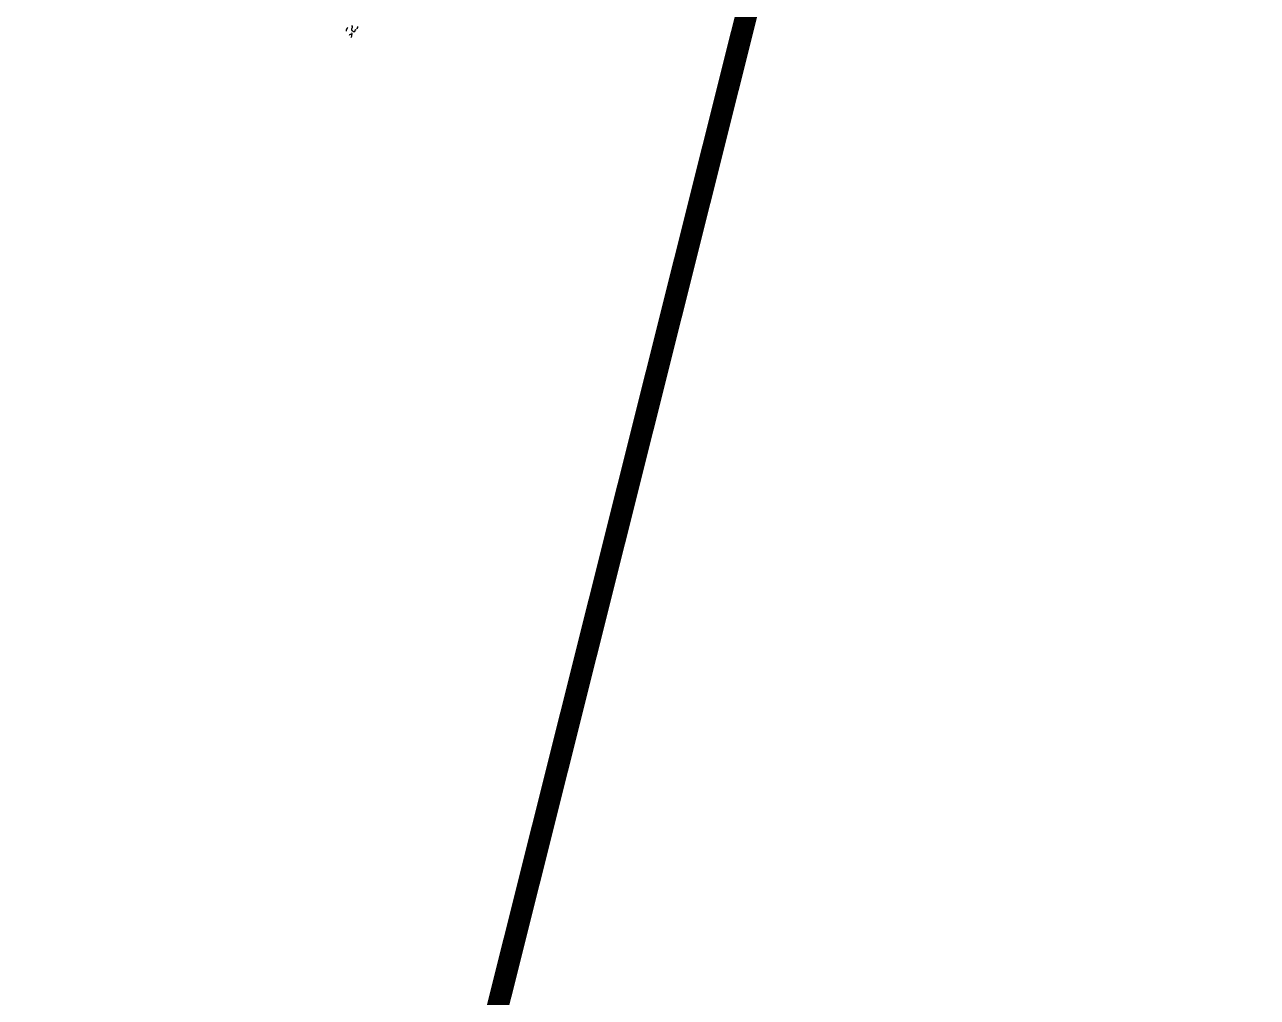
# Model space of a CAD drawing. Header units: metres. Extents: x 583412 to 583840, y 1186334 to 1187497.
# Drawn here: x 583714.82 to 583720.48, y 1187277.37 to 1187281.84 of the extents above; entities that cross this region are included whole.
import ezdxf

# ---------------------------------------------------------------- set-up
doc = ezdxf.new("R2010")
doc.units = ezdxf.units.M
doc.header["$MEASUREMENT"] = 0
doc.linetypes.add('DASHDOT2', pattern=[0.5, 0.25, -0.125, 0, -0.125])
for name, color, linetype in [('ks.caytram', 3, 'Continuous'), ('TimtuyenKS', 7, 'Continuous'), ('TimtuyenTK', 7, 'Continuous')]:
    doc.layers.add(name, color=color, linetype=linetype)

# ---------------------------------------------------------------- blocks, each defined once
blk = doc.blocks.new('hhh')
at = {"layer": 'ks.caytram'}
for centre, radius, start, end in [((0.1565, -2.0051), 0.00446, 344.852, 158.2751), ((0.1622, -2.0353), 0.0104, 88.2557, 152.6769), ((0.1693, -2.0209), 0.00789, 209.919, 314.55), ((0.1735, -2.0086), 0.00457, 157.167, 323.343), ((0.1642, -2.0172), 0.0142, 318.744, 24.402), ((0.1908, -2.0278), 0.00519, 51.25, 152.9396), ((0.1992, -2.0288), 0.0057, 136.203, 279.592), ((0.2016, -2.033), 0.0104, 51.309, 128.6914), ((0.177, -2.034), 0.0177, 223.7, 289.046)]:
    blk.add_arc(centre, radius, start, end, dxfattribs=at)

msp = doc.modelspace()

# ---------------------------------------------------------------- linework, layer by layer
at = {"layer": 'TimtuyenKS', "linetype": 'DASHDOT2', "ltscale": 5, "const_width": 0.1}
msp.add_lwpolyline([(583754.7177, 1187427.7962), (583497.925, 1186403.4819)], dxfattribs=at)
at = {"layer": 'TimtuyenTK', "linetype": 'DASHDOT2', "ltscale": 5, "const_width": 0.1}
msp.add_lwpolyline([(583754.7177, 1187427.7962), (583497.925, 1186403.4819)], dxfattribs=at)

# ---------------------------------------------------------------- block references
at = {"layer": 'ks.caytram', "rotation": 260.6716666673106}
msp.add_blockref('hhh', (583718.3542, 1187281.6548), dxfattribs=at)

doc.saveas('drawing.dxf')
